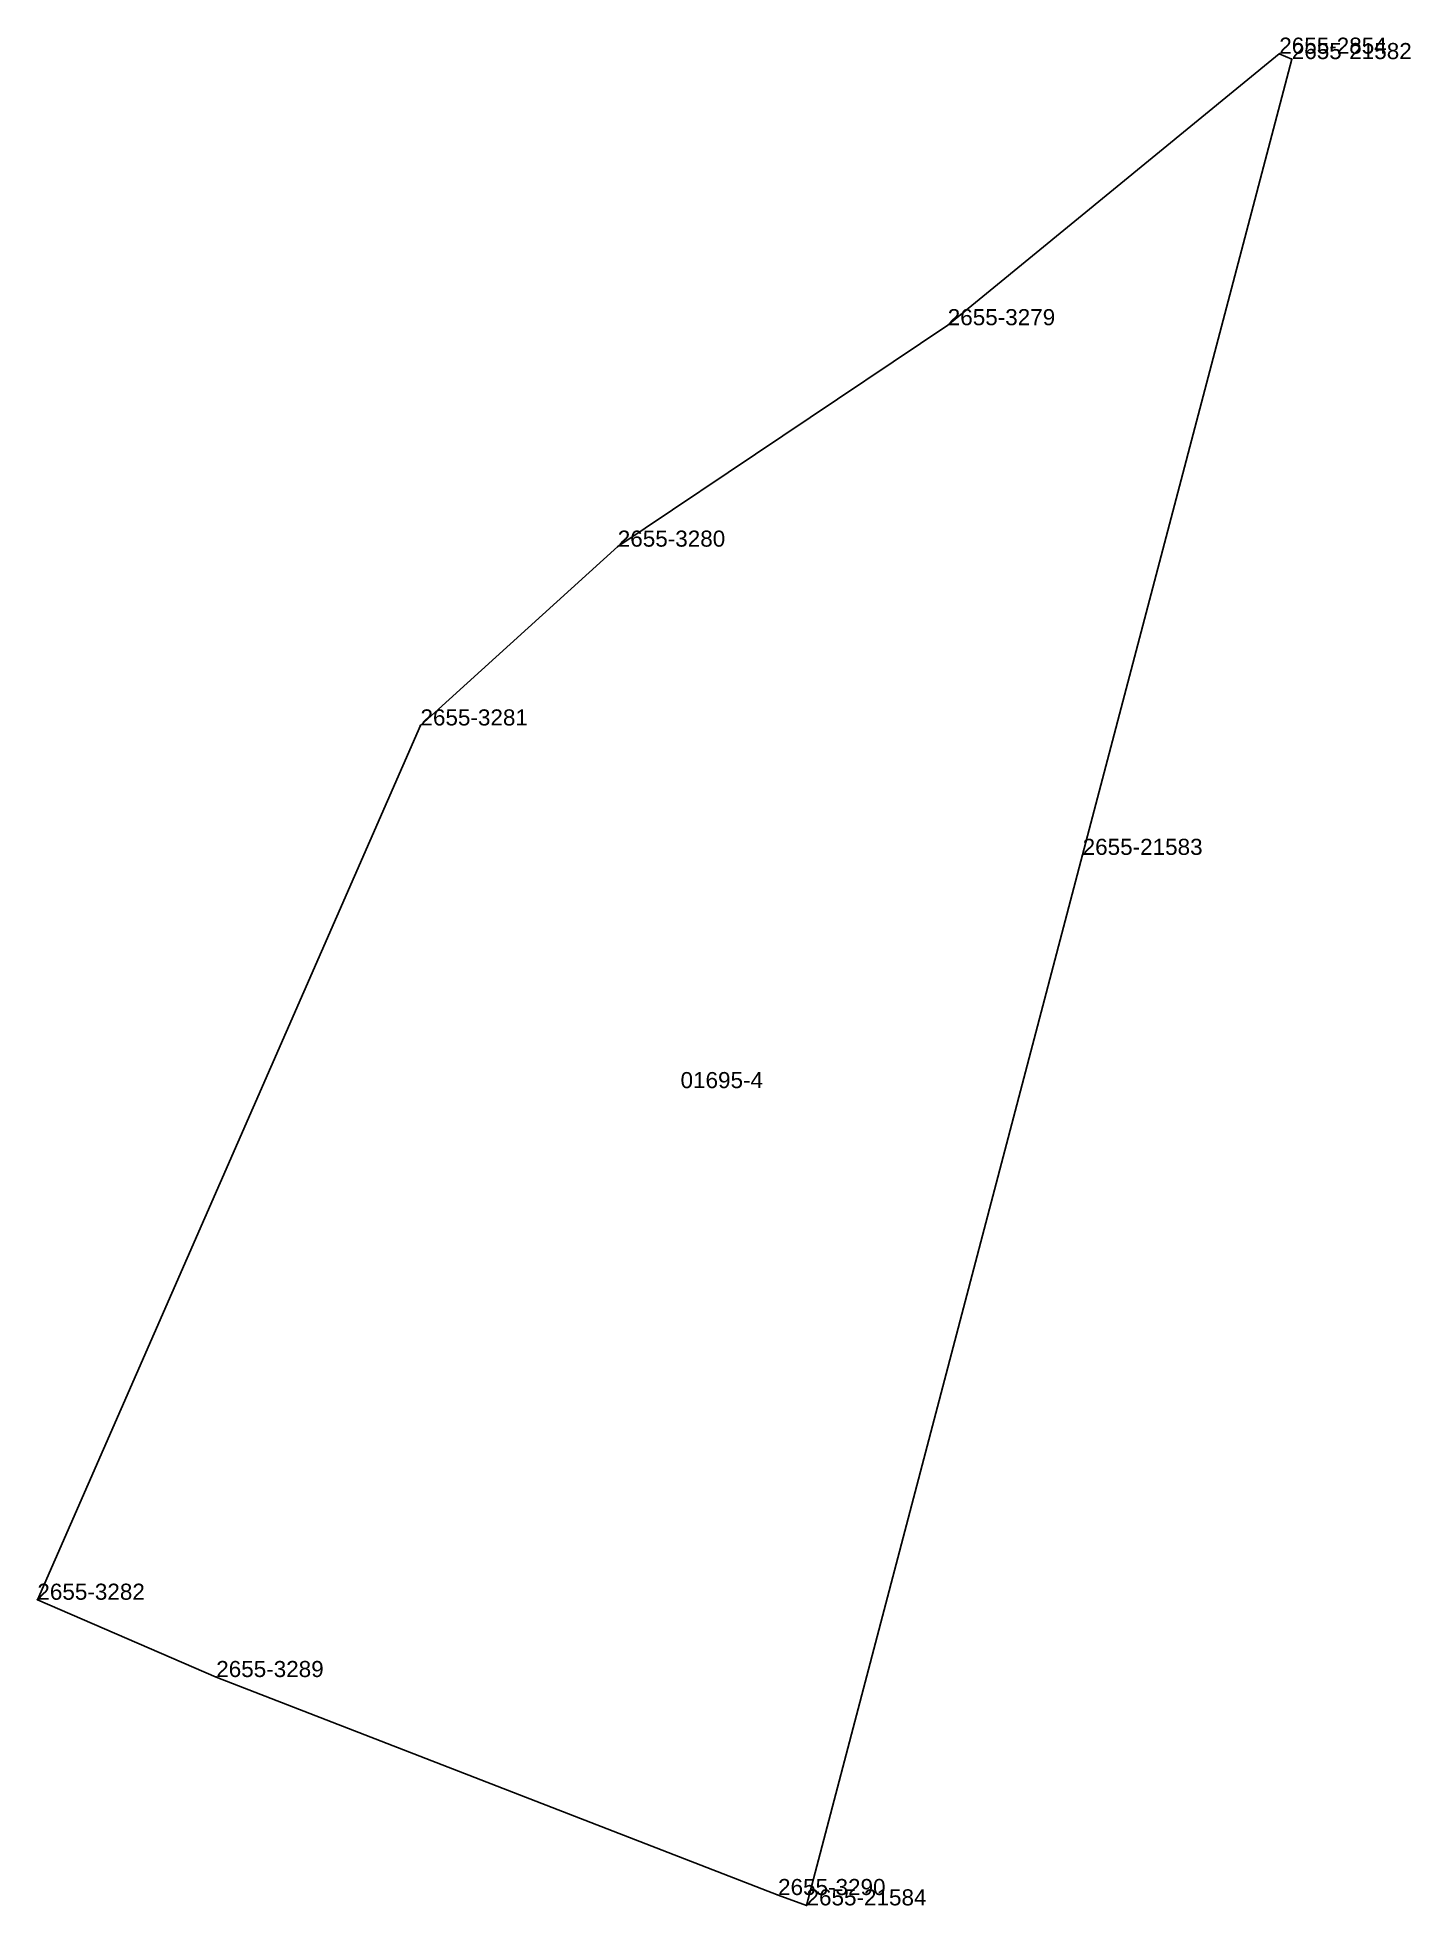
# Model space of a CAD drawing. Extents: x 7509485.9 to 7509554.2, y 4726871.5 to 4726964.4.
import ezdxf

# ---------------------------------------------------------------- set-up
doc = ezdxf.new("R2010")
doc.units = 0
doc.styles.get("Standard").update_dxf_attribs({"font": 'ARIAL.TTF', "width": 40, "oblique": 50})

msp = doc.modelspace()

# ---------------------------------------------------------------- linework, layer by layer
at = {"layer": 'Parcela Baze'}
msp.add_lwpolyline([(7509548.27, 4726963.32), (7509537.87, 4726923.74), (7509524.14, 4726871.49), (7509522.725, 4726872.005), (7509494.787, 4726882.848), (7509485.894, 4726886.692), (7509504.943, 4726930.177), (7509514.754, 4726939.07), (7509531.162, 4726950.084), (7509547.646, 4726963.589), (7509548.27, 4726963.32)], dxfattribs=at)
at = {"layer": 'Pikat'}
for p in [(7509547.646, 4726963.589), (7509548.27, 4726963.32), (7509531.162, 4726950.084), (7509514.754, 4726939.07), (7509504.943, 4726930.177), (7509537.87, 4726923.74), (7509485.894, 4726886.692), (7509494.787, 4726882.848), (7509522.725, 4726872.005), (7509524.14, 4726871.49)]:
    msp.add_point(p, dxfattribs=at)

# ---------------------------------------------------------------- texts
at = {"layer": 'Nr e Pikave Gjeodezike te Parceles Baze'}
for s, p in [('2655-2854', (7509547.646, 4726963.589)), ('2655-21582', (7509548.27, 4726963.32)), ('2655-3279', (7509531.162, 4726950.084)), ('2655-3280', (7509514.754, 4726939.07)), ('2655-3281', (7509504.943, 4726930.177)), ('2655-21583', (7509537.87, 4726923.74)), ('2655-3282', (7509485.894, 4726886.692)), ('2655-3289', (7509494.787, 4726882.848)), ('2655-3290', (7509522.725, 4726872.005)), ('2655-21584', (7509524.14, 4726871.49))]:
    msp.add_text(s, height=0.8, dxfattribs=at).set_placement(p)
at = {"layer": 'Nr Parceles Baze'}
msp.add_text('01695-4', height=0.8, dxfattribs=at).set_placement((7509517.876, 4726912.139))

doc.saveas('drawing.dxf')
